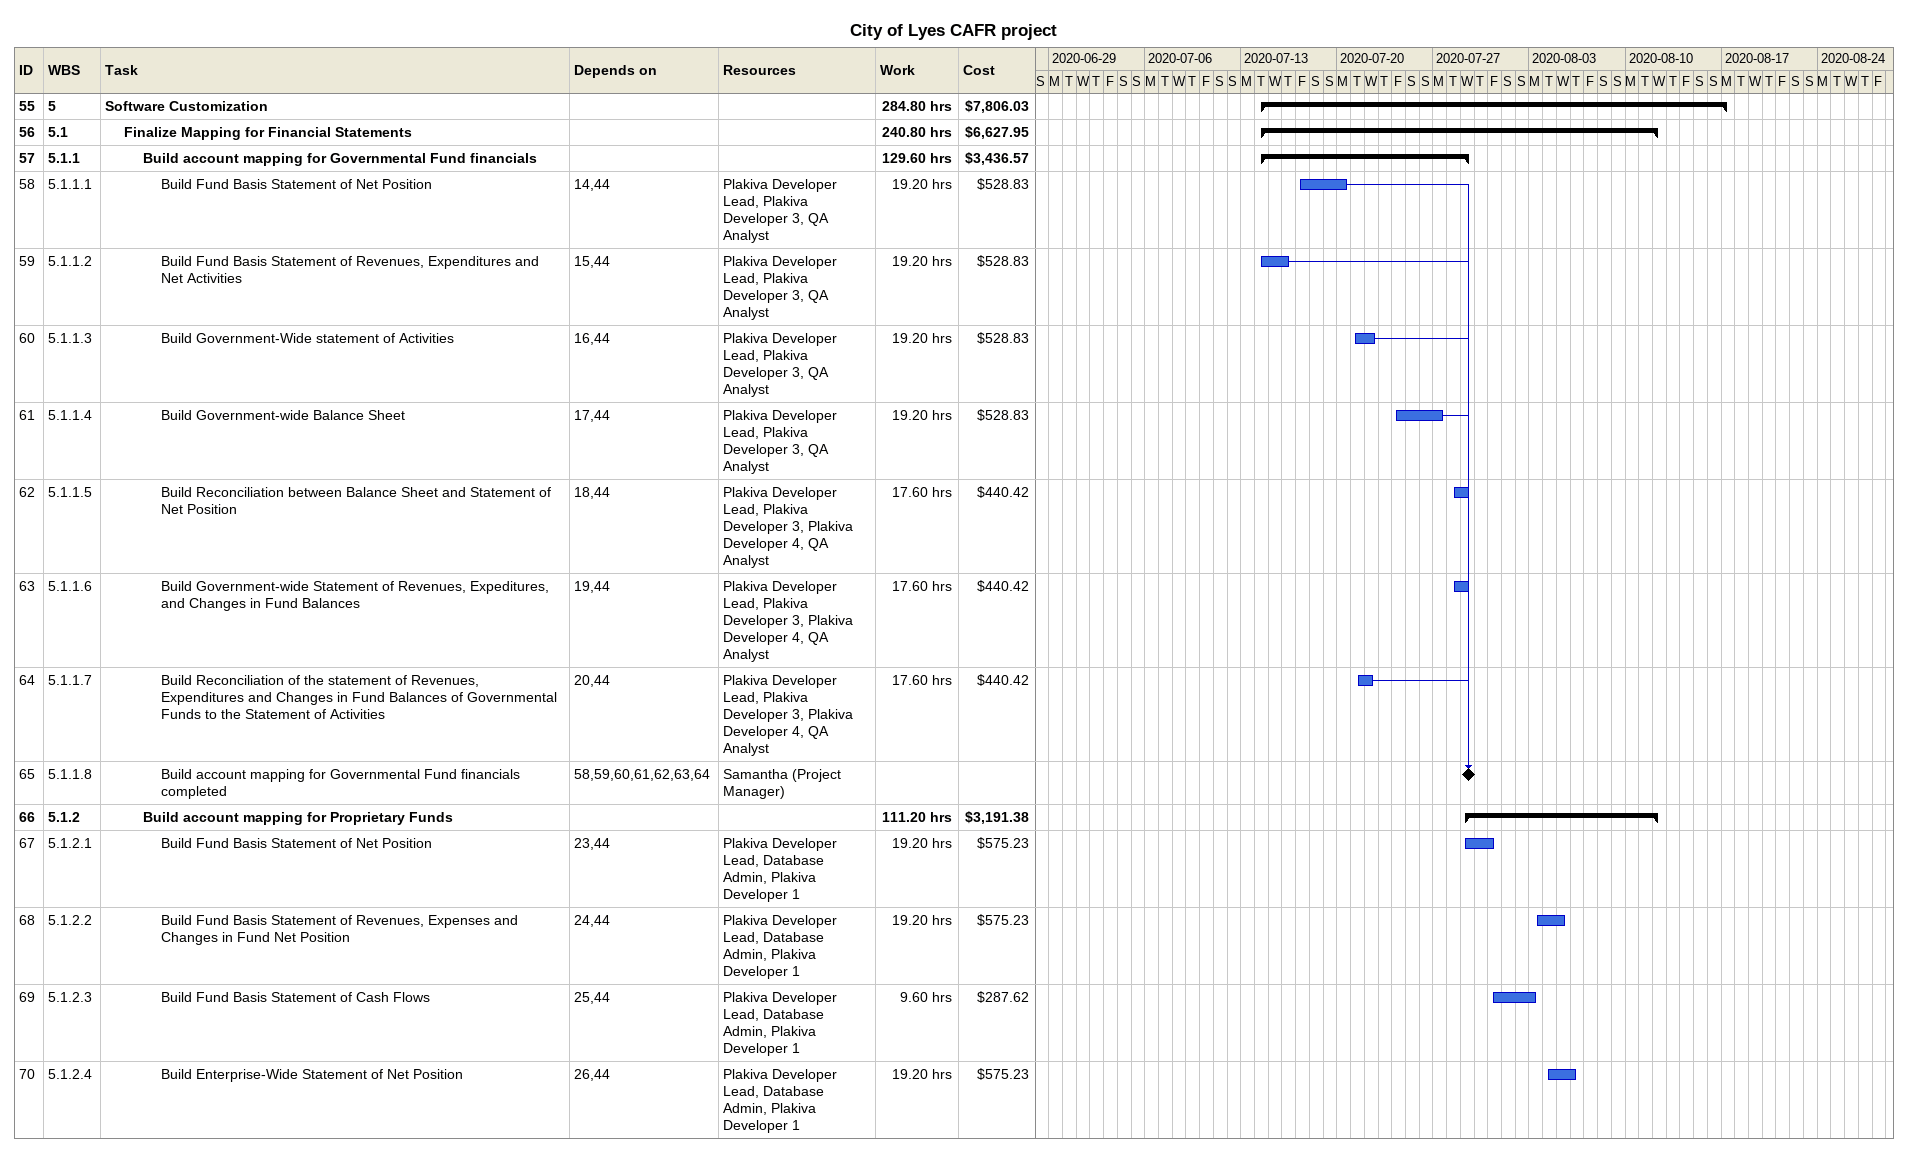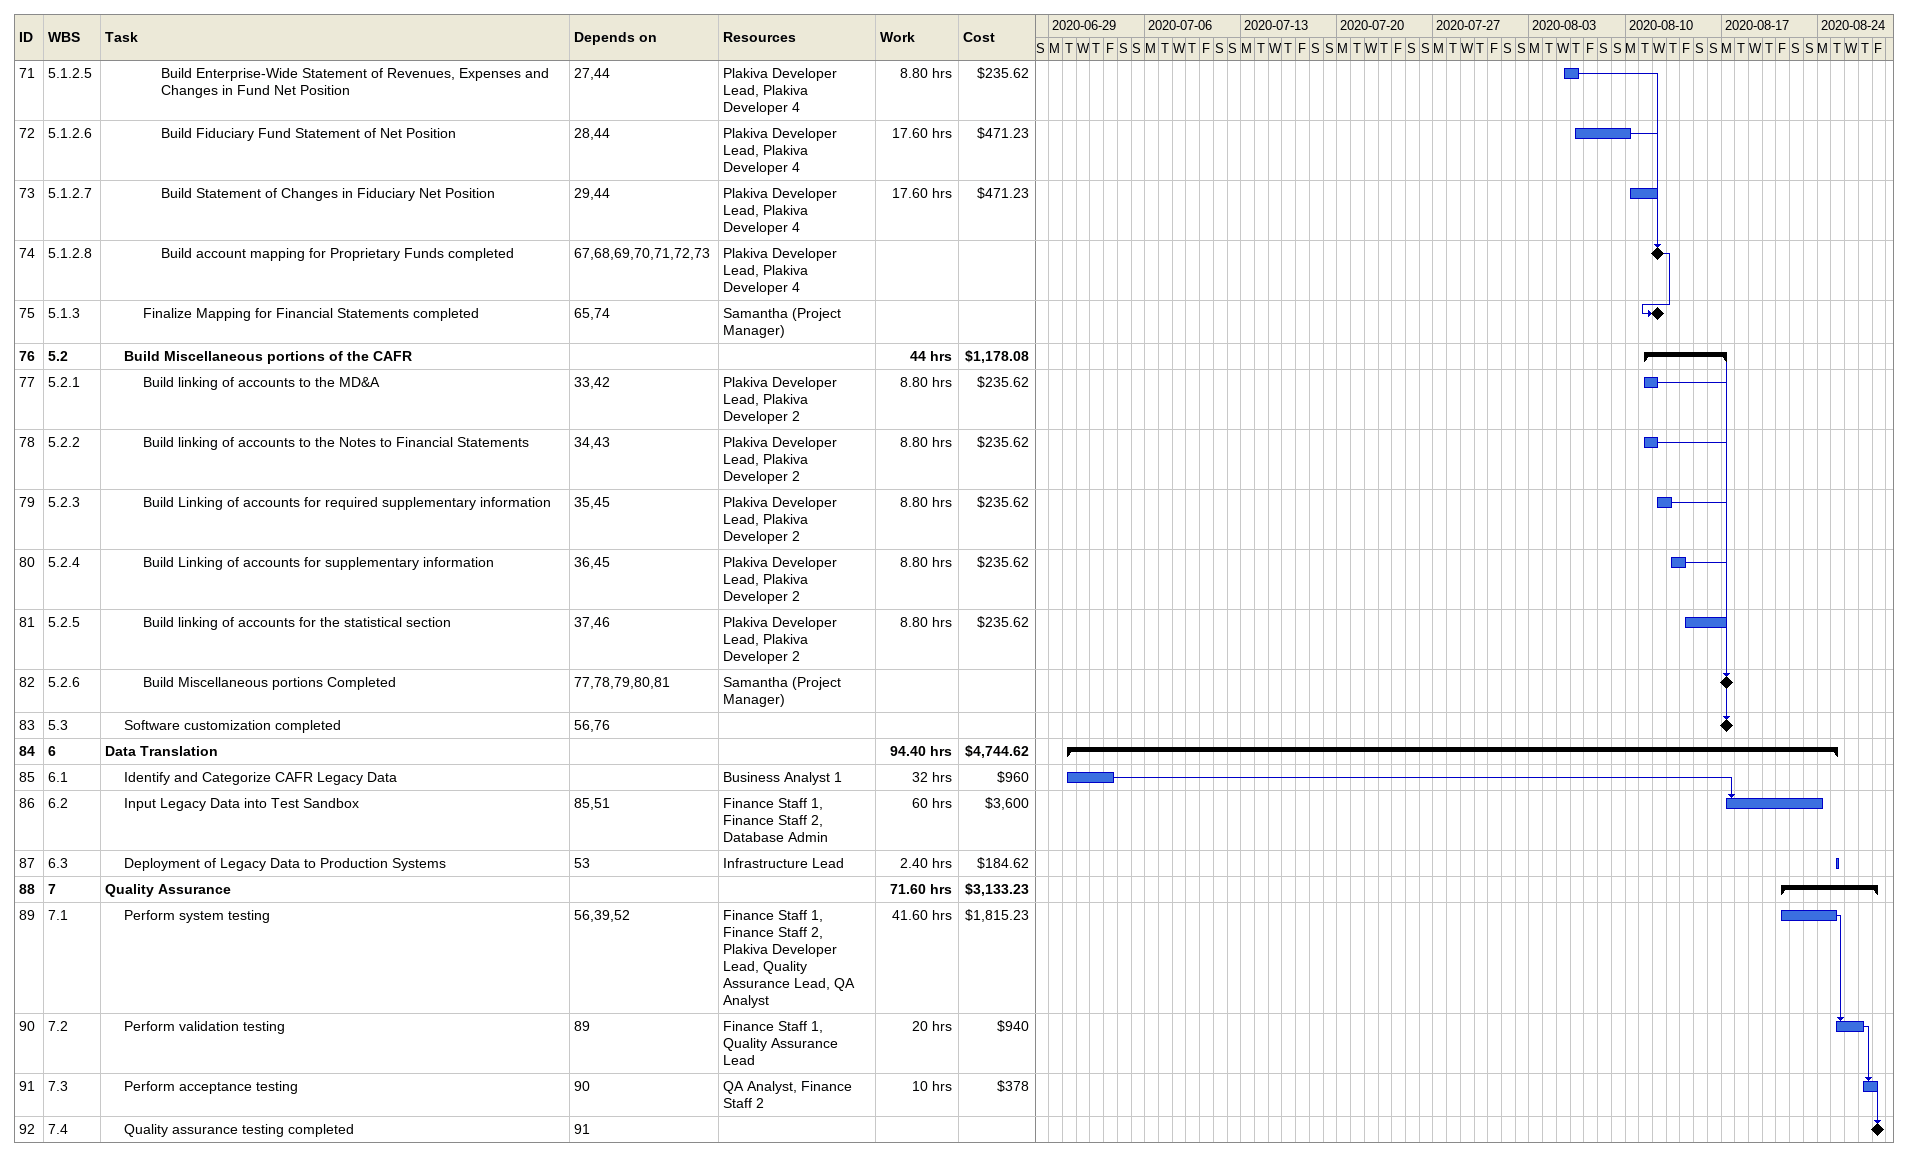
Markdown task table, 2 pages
City of Lyes CAFR project

| ID | WBS | Task | Start | Finish | Predecessors | Resources | Work (h) | Cost ($) |
|---|---|---|---|---|---|---|---|---|
| 55 | 5 | **Software Customization** | 2020-07-14 | 2020-08-17 |  |  | 284.80 | 7806.03 |
| 56 | 5.1 | **Finalize Mapping for Financial Statements** | 2020-07-14 | 2020-08-12 |  |  | 240.80 | 6627.95 |
| 57 | 5.1.1 | **Build account mapping for Governmental Fund financials** | 2020-07-14 | 2020-07-29 |  |  | 129.60 | 3436.57 |
| 58 | 5.1.1.1 | Build Fund Basis Statement of Net Position | 2020-07-17 | 2020-07-20 | 14, 44 | Plakiva Developer Lead, Plakiva Developer 3, QA Analyst | 19.20 | 528.83 |
| 59 | 5.1.1.2 | Build Fund Basis Statement of Revenues, Expenditures and Net Activities | 2020-07-14 | 2020-07-16 | 15, 44 | Plakiva Developer Lead, Plakiva Developer 3, QA Analyst | 19.20 | 528.83 |
| 60 | 5.1.1.3 | Build Government-Wide statement of Activities | 2020-07-21 | 2020-07-22 | 16, 44 | Plakiva Developer Lead, Plakiva Developer 3, QA Analyst | 19.20 | 528.83 |
| 61 | 5.1.1.4 | Build Government-wide Balance Sheet | 2020-07-24 | 2020-07-27 | 17, 44 | Plakiva Developer Lead, Plakiva Developer 3, QA Analyst | 19.20 | 528.83 |
| 62 | 5.1.1.5 | Build Reconciliation between Balance Sheet and Statement of Net Position | 2020-07-28 | 2020-07-29 | 18, 44 | Plakiva Developer Lead, Plakiva Developer 3, Plakiva Developer 4, QA Analyst | 17.60 | 440.42 |
| 63 | 5.1.1.6 | Build Government-wide Statement of Revenues, Expeditures, and Changes in Fund Balances | 2020-07-28 | 2020-07-29 | 19, 44 | Plakiva Developer Lead, Plakiva Developer 3, Plakiva Developer 4, QA Analyst | 17.60 | 440.42 |
| 64 | 5.1.1.7 | Build Reconciliation of the statement of Revenues, Expenditures and Changes in Fund Balances of Governmental Funds to the Statement of Activities | 2020-07-21 | 2020-07-22 | 20, 44 | Plakiva Developer Lead, Plakiva Developer 3, Plakiva Developer 4, QA Analyst | 17.60 | 440.42 |
| 65 | 5.1.1.8 | Build account mapping for Governmental Fund financials completed (milestone) | 2020-07-29 | 2020-07-29 | 58, 59, 60, 61, 62, 63, 64 | Samantha (Project Manager) |  |  |
| 66 | 5.1.2 | **Build account mapping for Proprietary Funds** | 2020-07-29 | 2020-08-12 |  |  | 111.20 | 3191.38 |
| 67 | 5.1.2.1 | Build Fund Basis Statement of Net Position | 2020-07-29 | 2020-07-31 | 23, 44 | Plakiva Developer Lead, Database Admin, Plakiva Developer 1 | 19.20 | 575.23 |
| 68 | 5.1.2.2 | Build Fund Basis Statement of Revenues, Expenses and Changes in Fund Net Position | 2020-08-03 | 2020-08-05 | 24, 44 | Plakiva Developer Lead, Database Admin, Plakiva Developer 1 | 19.20 | 575.23 |
| 69 | 5.1.2.3 | Build Fund Basis Statement of Cash Flows | 2020-07-31 | 2020-08-03 | 25, 44 | Plakiva Developer Lead, Database Admin, Plakiva Developer 1 | 9.60 | 287.62 |
| 70 | 5.1.2.4 | Build Enterprise-Wide Statement of Net Position | 2020-08-04 | 2020-08-06 | 26, 44 | Plakiva Developer Lead, Database Admin, Plakiva Developer 1 | 19.20 | 575.23 |
| 71 | 5.1.2.5 | Build Enterprise-Wide Statement of Revenues, Expenses and Changes in Fund Net Position | 2020-08-05 | 2020-08-06 | 27, 44 | Plakiva Developer Lead, Plakiva Developer 4 | 8.80 | 235.62 |
| 72 | 5.1.2.6 | Build Fiduciary Fund Statement of Net Position | 2020-08-06 | 2020-08-10 | 28, 44 | Plakiva Developer Lead, Plakiva Developer 4 | 17.60 | 471.23 |
| 73 | 5.1.2.7 | Build Statement of Changes in Fiduciary Net Position | 2020-08-10 | 2020-08-12 | 29, 44 | Plakiva Developer Lead, Plakiva Developer 4 | 17.60 | 471.23 |
| 74 | 5.1.2.8 | Build account mapping for Proprietary Funds completed (milestone) | 2020-08-12 | 2020-08-12 | 67, 68, 69, 70, 71, 72, 73 | Plakiva Developer Lead, Plakiva Developer 4 |  |  |
| 75 | 5.1.3 | Finalize Mapping for Financial Statements completed (milestone) | 2020-08-12 | 2020-08-12 | 65, 74 | Samantha (Project Manager) |  |  |
| 76 | 5.2 | **Build Miscellaneous portions of the CAFR** | 2020-08-11 | 2020-08-17 |  |  | 44 | 1178.08 |
| 77 | 5.2.1 | Build linking of accounts to the MD&A | 2020-08-11 | 2020-08-12 | 33, 42 | Plakiva Developer Lead, Plakiva Developer 2 | 8.80 | 235.62 |
| 78 | 5.2.2 | Build linking of accounts to the Notes to Financial Statements | 2020-08-11 | 2020-08-12 | 34, 43 | Plakiva Developer Lead, Plakiva Developer 2 | 8.80 | 235.62 |
| 79 | 5.2.3 | Build Linking of accounts for required supplementary information | 2020-08-12 | 2020-08-13 | 35, 45 | Plakiva Developer Lead, Plakiva Developer 2 | 8.80 | 235.62 |
| 80 | 5.2.4 | Build Linking of accounts for supplementary information | 2020-08-13 | 2020-08-14 | 36, 45 | Plakiva Developer Lead, Plakiva Developer 2 | 8.80 | 235.62 |
| 81 | 5.2.5 | Build linking of accounts for the statistical section | 2020-08-14 | 2020-08-17 | 37, 46 | Plakiva Developer Lead, Plakiva Developer 2 | 8.80 | 235.62 |
| 82 | 5.2.6 | Build Miscellaneous portions Completed (milestone) | 2020-08-17 | 2020-08-17 | 77, 78, 79, 80, 81 | Samantha (Project Manager) |  |  |
| 83 | 5.3 | Software customization completed (milestone) | 2020-08-17 | 2020-08-17 | 56, 76 |  |  |  |
| 84 | 6 | **Data Translation** | 2020-06-30 | 2020-08-25 |  |  | 94.40 | 4744.62 |
| 85 | 6.1 | Identify and Categorize CAFR Legacy Data | 2020-06-30 | 2020-07-03 |  | Business Analyst 1 | 32 | 960 |
| 86 | 6.2 | Input Legacy Data into Test Sandbox | 2020-08-17 | 2020-08-24 | 85, 51 | Finance Staff 1, Finance Staff 2, Database Admin | 60 | 3600 |
| 87 | 6.3 | Deployment of Legacy Data to Production Systems | 2020-08-25 | 2020-08-25 | 53 | Infrastructure Lead | 2.40 | 184.62 |
| 88 | 7 | **Quality Assurance** | 2020-08-21 | 2020-08-28 |  |  | 71.60 | 3133.23 |
| 89 | 7.1 | Perform system testing | 2020-08-21 | 2020-08-25 | 56, 39, 52 | Finance Staff 1, Finance Staff 2, Plakiva Developer Lead, Quality Assurance Lead, QA Analyst | 41.60 | 1815.23 |
| 90 | 7.2 | Perform validation testing | 2020-08-25 | 2020-08-27 | 89 | Finance Staff 1, Quality Assurance Lead | 20 | 940 |
| 91 | 7.3 | Perform acceptance testing | 2020-08-27 | 2020-08-28 | 90 | QA Analyst, Finance Staff 2 | 10 | 378 |
| 92 | 7.4 | Quality assurance testing completed (milestone) | 2020-08-28 | 2020-08-28 | 91 |  |  |  |
